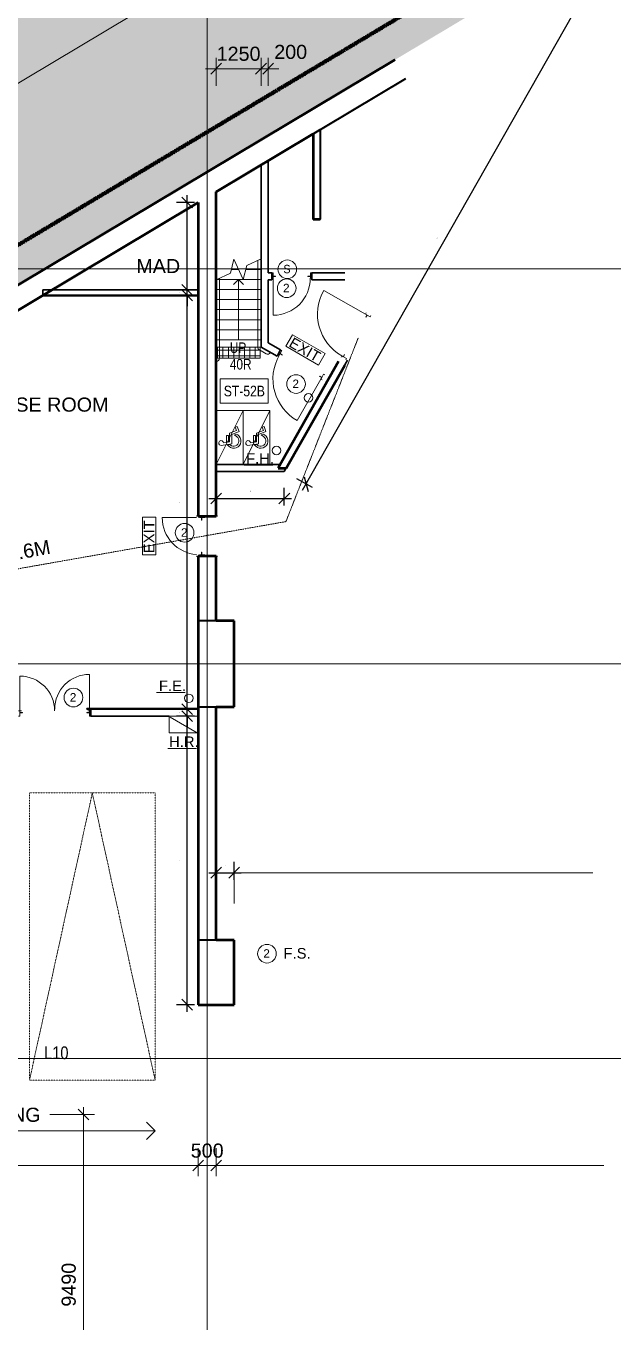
# Model space of a CAD drawing. Header units: millimetres. Extents: x -1578195 to 622687, y -255792 to 391308.
# Drawn here: x 33789 to 50149, y 325746 to 361868 of the extents above; entities that cross this region are included whole.
import ezdxf

# ---------------------------------------------------------------- set-up
doc = ezdxf.new("R2010")
doc.units = ezdxf.units.MM
for name, pattern in [('Dash2', [3, 1.5, -1.5]), ('Double dash', [24.5, 10, -3, 2, -3, 2, -4.5]), ('Double dash_2_', [42.8625, 15.875, -4.7625, 6.35, -4.7625, 6.35, -4.7625]), ('Grid Line', [21, 12, -3, 3, -3]), ('Hidden', [2.25, 1, -1.25]), ('Overhead', [1.8, 1.2, -0.6])]:
    doc.linetypes.add(name, pattern=pattern)
for name, color, linetype, lineweight in [('0-1', 7, 'Continuous', 5), ('0-3', 7, 'Double dash_2_', 50), ('A-ANNO-DIMS', 7, 'Continuous', 9), ('A-ANNO-NOTE', 7, 'Continuous', 5), ('A-ANNO-NOTE-1', 7, 'Continuous', 20), ('A-DETL', 102, 'Continuous', 5), ('A-DETL-2', 102, 'Continuous', 25), ('A-DETL-GENF', 7, 'Continuous', 5), ('A-DETL-GENF-HDLN', 7, 'Hidden', 5), ('A-DETL-HDLN-1', 7, 'Dash2', 5), ('A-DOOR', 7, 'Continuous', 5), ('A-DOOR-1', 7, 'Continuous', 9), ('A-DOOR-FRAM', 7, 'Continuous', 5), ('A-WALL-2', 7, 'Continuous', 35), ('C-PROP-LINE', 7, 'Double dash', 70), ('C-PROP-LINE-1', 7, 'Double dash_2_', 50), ('G-ANNO-TEXT', 7, 'Continuous', 5), ('I-WALL', 7, 'Continuous', 9), ('OAP280_C', 210, 'Continuous', 50), ('OAP280_W', 210, 'Continuous', 50), ('Q-SPCQ', 7, 'Continuous', 5), ('S-COLS-2', 7, 'Continuous', 35), ('S-COLS-3', 7, 'Continuous', 35), ('S-GRID-1', 7, 'Grid Line', 5), ('S-STRS', 7, 'Continuous', 5), ('S-STRS-2', 7, 'Overhead', 5), ('S-STRS-MBND', 7, 'Continuous', 5)]:
    doc.layers.add(name, color=color, linetype=linetype, lineweight=lineweight)
doc.layers.add('A-DETL-GENF-5', color=7, linetype='Continuous', lineweight=9, true_color=0x525252)
doc.styles.add('Arial Narrow', font='ARIALN.TTF', dxfattribs={"height": 353.981763})
doc.styles.add('Arial Narrow_1', font='ARIALN.TTF', dxfattribs={"height": 294.984802})
doc.styles.add('Arial_1', font='arial.ttf', dxfattribs={"height": 1.475299})
doc.styles.add('Arial_11', font='arial.ttf', dxfattribs={"width": 0.8, "height": 12.5})
doc.styles.add('Arial_2', font='arial.ttf', dxfattribs={"height": 1.967066})
doc.styles.add('Arial_5', font='arial.ttf', dxfattribs={"height": 1.081886})
doc.styles.add('Arial_6', font='arial.ttf', dxfattribs={"height": 295.05988})
doc.styles.add('Arial_7', font='arial.ttf', dxfattribs={"width": 0.9, "height": 393.413174})
doc.styles.add('Arial_8', font='arial.ttf', dxfattribs={"width": 0.8, "height": 1.967066})
doc.dimstyles.new('Diagonal_-_2_0mm_Arial', dxfattribs={"dimscale": 304.8, "dimtxt": 500, "dimasz": 0.984252, "dimexe": 0.984252, "dimexo": 0.984252, "dimgap": 0.656168, "dimtad": 1, "dimdec": 0, "dimrnd": 5, "dimzin": 0, "dimdsep": 46, "dimtxsty": 'Arial_11', "dimblk1": 'OBLIQUE', "dimblk2": 'OBLIQUE', "dimsah": 1, "dimcen": 0.09, "dimdle": 0.656168, "dimadec": 0, "dimazin": 0, "dimtfac": 1, "dimtdec": 4, "dimtix": 1, "dimtmove": 0, "dimatfit": 3, "dimfxl": 1, "dimtvp": 1, "dimtolj": 1, "dimtzin": 0, "dimarcsym": 2})

# ---------------------------------------------------------------- blocks, each defined once
blk = doc.blocks.new('Family - ___-1112717-B2_F PLAN _2 OF 2_')
at = {"layer": 'C-PROP-LINE'}
blk.add_line((56424, 190270), (27494, 172990), dxfattribs=at)
blk = doc.blocks.new('Dims-B2-FPLAN_2OF2__dwg__Oblique-5772969-B2_F PLAN _2 OF 2_')
at = {"layer": 'A-ANNO-DIMS'}
blk.add_line((-0.5, -0.5), (0.5, 0.5), dxfattribs=at)
blk = doc.blocks.new('_Oblique')
at = {"color": 0, "linetype": 'ByBlock', "lineweight": -2}
blk.add_line((-0.5, -0.5), (0.5, 0.5), dxfattribs=at)
blk = doc.blocks.new('*D376')
at = {"layer": 'A-ANNO-DIMS', "color": 0, "lineweight": -2, "transparency": 16777216}
for p, q in [((41498, 348928), (49366, 362793)), ((49441, 362521), (49006, 362767)), ((41771, 349003), (41336, 349250))]:
    blk.add_line(p, q, dxfattribs=at)
at = {"layer": 'Defpoints', "color": 0, "transparency": 16777216}
for p in [(49267, 362619), (49702, 362373), (42032, 348855)]:
    blk.add_point(p, dxfattribs=at)
at = {"layer": 'A-ANNO-DIMS', "color": 0, "lineweight": -2, "transparency": 16777216, "xscale": 299.9999999999999, "yscale": 299.9999999999999, "zscale": 299.9999999999999}
for p, rotation in [((49267, 362619), 60.42918737556057), ((41597, 349101), 240.4291873755606)]:
    blk.add_blockref('_Oblique', p, dxfattribs=dict(at, rotation=rotation))
at = {"layer": 'A-ANNO-DIMS', "color": 0, "transparency": 16777216, "insert": (45252, 355962), "char_height": 12.5, "attachment_point": 5, "rotation": 60.4292, "style": 'Arial_11'}
blk.add_mtext('\\A1;15540', dxfattribs=at)
blk = doc.blocks.new('*D377')
at = {"layer": 'A-ANNO-DIMS', "color": 0, "lineweight": -2, "transparency": 16777216}
for p, q in [((39089, 348499), (39089, 348999)), ((40988, 348499), (40988, 348999)), ((38889, 348699), (41188, 348699))]:
    blk.add_line(p, q, dxfattribs=at)
at = {"layer": 'Defpoints', "color": 0, "transparency": 16777216}
for p in [(40988, 348699), (39089, 348199), (40988, 348199)]:
    blk.add_point(p, dxfattribs=at)
at = {"layer": 'A-ANNO-DIMS', "color": 0, "lineweight": -2, "transparency": 16777216, "xscale": 299.9999999999999, "yscale": 299.9999999999999, "zscale": 299.9999999999999, "rotation": 180}
blk.add_blockref('_Oblique', (39089, 348699), dxfattribs=at)
at = {"layer": 'A-ANNO-DIMS', "color": 0, "lineweight": -2, "transparency": 16777216, "xscale": 299.9999999999999, "yscale": 299.9999999999999, "zscale": 299.9999999999999}
blk.add_blockref('_Oblique', (40988, 348699), dxfattribs=at)
at = {"layer": 'A-ANNO-DIMS', "color": 0, "transparency": 16777216, "insert": (40039, 348906), "char_height": 12.5, "attachment_point": 5, "style": 'Arial_11'}
blk.add_mtext('\\A1;1900', dxfattribs=at)
blk = doc.blocks.new('*D378')
at = {"layer": 'A-ANNO-DIMS', "color": 0, "lineweight": -2, "transparency": 16777216}
for p, q in [((38483, 356949), (37983, 356949)), ((38283, 354311), (38283, 357149)), ((38483, 354511), (37983, 354511))]:
    blk.add_line(p, q, dxfattribs=at)
at = {"layer": 'Defpoints', "color": 0, "transparency": 16777216}
for p in [(38283, 356949), (38783, 356949), (38783, 354511)]:
    blk.add_point(p, dxfattribs=at)
at = {"layer": 'A-ANNO-DIMS', "color": 0, "lineweight": -2, "transparency": 16777216, "xscale": 299.9999999999999, "yscale": 299.9999999999999, "zscale": 299.9999999999999}
for p, rotation in [((38283, 356949), 90), ((38283, 354511), 270)]:
    blk.add_blockref('_Oblique', p, dxfattribs=dict(at, rotation=rotation))
at = {"layer": 'A-ANNO-DIMS', "color": 0, "transparency": 16777216, "insert": (38077, 355730), "char_height": 12.5, "attachment_point": 5, "rotation": 90, "style": 'Arial_11'}
blk.add_mtext('\\A1;2435', dxfattribs=at)
blk = doc.blocks.new('*D379')
at = {"layer": 'A-ANNO-DIMS', "color": 0, "lineweight": -2, "transparency": 16777216}
for p, q in [((38283, 354511), (38283, 354811)), ((38483, 354511), (37983, 354511)), ((38283, 354361), (38283, 354511)), ((38483, 354361), (37983, 354361)), ((38283, 354361), (38283, 354061))]:
    blk.add_line(p, q, dxfattribs=at)
at = {"layer": 'Defpoints', "color": 0, "transparency": 16777216}
for p in [(38283, 354511), (38783, 354511), (38783, 354361)]:
    blk.add_point(p, dxfattribs=at)
at = {"layer": 'A-ANNO-DIMS', "color": 0, "lineweight": -2, "transparency": 16777216, "xscale": 299.9999999999999, "yscale": 299.9999999999999, "zscale": 299.9999999999999}
for p, rotation in [((38283, 354511), 270), ((38283, 354361), 90)]:
    blk.add_blockref('_Oblique', p, dxfattribs=dict(at, rotation=rotation))
at = {"layer": 'A-ANNO-DIMS', "color": 0, "transparency": 16777216, "insert": (38077, 354436), "char_height": 12.5, "attachment_point": 5, "rotation": 90, "style": 'Arial_11'}
blk.add_mtext('\\A1;150', dxfattribs=at)
blk = doc.blocks.new('*D380')
at = {"layer": 'A-ANNO-DIMS', "color": 0, "lineweight": -2, "transparency": 16777216}
for p, q in [((38283, 342630), (38283, 354561)), ((38483, 354361), (37983, 354361)), ((38483, 342830), (37983, 342830))]:
    blk.add_line(p, q, dxfattribs=at)
at = {"layer": 'Defpoints', "color": 0, "transparency": 16777216}
for p in [(38283, 354361), (38783, 354361), (38783, 342830)]:
    blk.add_point(p, dxfattribs=at)
at = {"layer": 'A-ANNO-DIMS', "color": 0, "lineweight": -2, "transparency": 16777216, "xscale": 299.9999999999999, "yscale": 299.9999999999999, "zscale": 299.9999999999999}
for p, rotation in [((38283, 354361), 90), ((38283, 342830), 270)]:
    blk.add_blockref('_Oblique', p, dxfattribs=dict(at, rotation=rotation))
at = {"layer": 'A-ANNO-DIMS', "color": 0, "transparency": 16777216, "insert": (38077, 348596), "char_height": 12.5, "attachment_point": 5, "rotation": 90, "style": 'Arial_11'}
blk.add_mtext('\\A1;11530', dxfattribs=at)
blk = doc.blocks.new('*D381')
at = {"layer": 'A-ANNO-DIMS', "color": 0, "lineweight": -2, "transparency": 16777216}
for p, q in [((38483, 342830), (37983, 342830)), ((38283, 342830), (38283, 343130)), ((38283, 342630), (38283, 342830)), ((38483, 342630), (37983, 342630)), ((38283, 342630), (38283, 342330))]:
    blk.add_line(p, q, dxfattribs=at)
at = {"layer": 'Defpoints', "color": 0, "transparency": 16777216}
for p in [(38283, 342830), (38783, 342830), (38783, 342630)]:
    blk.add_point(p, dxfattribs=at)
at = {"layer": 'A-ANNO-DIMS', "color": 0, "lineweight": -2, "transparency": 16777216, "xscale": 299.9999999999999, "yscale": 299.9999999999999, "zscale": 299.9999999999999}
for p, rotation in [((38283, 342830), 270), ((38283, 342630), 90)]:
    blk.add_blockref('_Oblique', p, dxfattribs=dict(at, rotation=rotation))
at = {"layer": 'A-ANNO-DIMS', "color": 0, "transparency": 16777216, "insert": (38077, 342730), "char_height": 12.5, "attachment_point": 5, "rotation": 90, "style": 'Arial_11'}
blk.add_mtext('\\A1;200', dxfattribs=at)
blk = doc.blocks.new('*D382')
at = {"layer": 'A-ANNO-DIMS', "color": 0, "lineweight": -2, "transparency": 16777216}
for p, q in [((38283, 334391), (38283, 342830)), ((38483, 342630), (37983, 342630)), ((38483, 334591), (37983, 334591))]:
    blk.add_line(p, q, dxfattribs=at)
at = {"layer": 'Defpoints', "color": 0, "transparency": 16777216}
for p in [(38283, 342630), (38783, 342630), (38783, 334591)]:
    blk.add_point(p, dxfattribs=at)
at = {"layer": 'A-ANNO-DIMS', "color": 0, "lineweight": -2, "transparency": 16777216, "xscale": 299.9999999999999, "yscale": 299.9999999999999, "zscale": 299.9999999999999}
for p, rotation in [((38283, 342630), 90), ((38283, 334591), 270)]:
    blk.add_blockref('_Oblique', p, dxfattribs=dict(at, rotation=rotation))
at = {"layer": 'A-ANNO-DIMS', "color": 0, "transparency": 16777216, "insert": (38077, 338611), "char_height": 12.5, "attachment_point": 5, "rotation": 90, "style": 'Arial_11'}
blk.add_mtext('\\A1;8040', dxfattribs=at)
blk = doc.blocks.new('*D383')
at = {"layer": 'A-ANNO-DIMS', "color": 0, "lineweight": -2, "transparency": 16777216}
for p, q in [((39089, 338070), (39089, 338570)), ((39589, 338070), (39589, 338570)), ((38889, 338270), (39789, 338270))]:
    blk.add_line(p, q, dxfattribs=at)
at = {"layer": 'Defpoints', "color": 0, "transparency": 16777216}
for p in [(39589, 338270), (39089, 337770), (39589, 337770)]:
    blk.add_point(p, dxfattribs=at)
at = {"layer": 'A-ANNO-DIMS', "color": 0, "lineweight": -2, "transparency": 16777216, "xscale": 299.9999999999999, "yscale": 299.9999999999999, "zscale": 299.9999999999999, "rotation": 180}
blk.add_blockref('_Oblique', (39089, 338270), dxfattribs=at)
at = {"layer": 'A-ANNO-DIMS', "color": 0, "lineweight": -2, "transparency": 16777216, "xscale": 299.9999999999999, "yscale": 299.9999999999999, "zscale": 299.9999999999999}
blk.add_blockref('_Oblique', (39589, 338270), dxfattribs=at)
at = {"layer": 'A-ANNO-DIMS', "color": 0, "transparency": 16777216, "insert": (39339, 338476), "char_height": 12.5, "attachment_point": 5, "style": 'Arial_11'}
blk.add_mtext('\\A1;500', dxfattribs=at)
blk = doc.blocks.new('ARC_ANN_FE_FIRE-EXTINGUISHER - 4-883778-B2_F PLAN _2 OF 2_')
at = {"layer": 'A-ANNO-NOTE'}
blk.add_circle((2.69, -0.82), 0.6, dxfattribs=at)
at = {"layer": 'A-ANNO-NOTE-1'}
blk.add_line((-1.8, 0), (2.19, 0), dxfattribs=at)
at = {"layer": 'A-ANNO-NOTE', "insert": (0.41, 1.66), "char_height": 1.475, "width": 4.5, "attachment_point": 2, "line_spacing_factor": 0.938532, "style": 'Arial_2'}
blk.add_mtext('F.E.', dxfattribs=at)
blk = doc.blocks.new('ARC_ANN_EXIT - ARC_ANN_EXIT-878429-B2_F PLAN _2 OF 2_')
at = {"layer": 'A-ANNO-NOTE'}
for p, q in [((-2.12, 0), (-2.12, 1.86)), ((-2.12, 1.86), (3.13, 1.86)), ((3.13, 1.86), (3.13, 0)), ((3.13, 0), (-2.12, 0))]:
    blk.add_line(p, q, dxfattribs=at)
at = {"layer": 'A-ANNO-NOTE', "insert": (0.41, 1.66), "char_height": 1.475, "width": 5.454, "attachment_point": 2, "line_spacing_factor": 0.938532, "style": 'Arial_2'}
blk.add_mtext('EXIT', dxfattribs=at)
blk = doc.blocks.new('ARC_ANN_HR_HOSE-REEL - ARC_ANN_HR_HOSE-REEL-881492-B2_F PLAN _2 OF 2_')
at = {"layer": 'A-ANNO-NOTE-1'}
blk.add_line((-1.8, 0), (2.19, 0), dxfattribs=at)
at = {"layer": 'A-ANNO-NOTE', "insert": (0.41, 1.66), "char_height": 1.475, "width": 4.896, "attachment_point": 2, "line_spacing_factor": 0.938532, "style": 'Arial_2'}
blk.add_mtext('H.R.', dxfattribs=at)
blk = doc.blocks.new('ARC_ANN_FIRE-RATING_two_ - none-909955-B2_F PLAN _2 OF 2_')
at = {"layer": 'A-ANNO-NOTE'}
blk.add_circle((0, 0), 1.3, dxfattribs=at)
at = {"layer": 'A-ANNO-NOTE', "insert": (-0.05, 0.62), "char_height": 1.18, "width": 1.0944, "attachment_point": 2, "line_spacing_factor": 0.938532, "style": 'Arial_6'}
blk.add_mtext('2', dxfattribs=at)
blk = doc.blocks.new('ARC_ANN_FIRE-RATING_two_ - bottom right-911402-B2_F PLAN _2 OF 2_')
at = {"layer": 'A-ANNO-NOTE'}
for centre, radius in [((0, 0), 1.3), ((1.72, -1.92), 0.6)]:
    blk.add_circle(centre, radius, dxfattribs=at)
at = {"layer": 'A-ANNO-NOTE', "insert": (-0.05, 0.62), "char_height": 1.18, "width": 1.0944, "attachment_point": 2, "line_spacing_factor": 0.938532, "style": 'Arial_6'}
blk.add_mtext('2', dxfattribs=at)
blk = doc.blocks.new('ARC_ANN_FIRE SHUTTER - 1-5166234-B2_F PLAN _2 OF 2_')
at = {"layer": 'A-ANNO-NOTE', "insert": (0.41, 1.66), "char_height": 1.475, "width": 4.5, "attachment_point": 2, "line_spacing_factor": 0.938532, "style": 'Arial_2'}
blk.add_mtext('F.S.', dxfattribs=at)
blk = doc.blocks.new('Family - ___-3197506-B2_F PLAN _2 OF 2_')
at = {"layer": 'C-PROP-LINE-1'}
blk.add_line((56581, 190357), (-244, 156403), dxfattribs=at)
blk = doc.blocks.new('ARC_DOOR_M41_SINGLE_METAL_WITH_VP - 1200x2100mm-35065409-B2_F PLAN _2 OF 2_')
at = {"layer": 'A-DOOR-1'}
for p, q in [((-670, 52), (-707, 52)), ((-670, 5), (-670, 52)), ((-600, 5), (-670, 5)), ((-600, -2), (-600, 5)), ((670, 5), (600, 5)), ((600, 5), (600, -2)), ((707, 52), (670, 52)), ((670, 52), (670, 5)), ((-707, -100), (-670, -100)), ((-670, -100), (-670, -2)), ((-670, -2), (-600, -2)), ((600, -2), (670, -2)), ((670, -2), (670, -100)), ((670, -100), (707, -100))]:
    blk.add_line(p, q, dxfattribs=at)
at = {"layer": 'A-DOOR-FRAM'}
blk.add_line((667, 52), (667, 1386), dxfattribs=at)
blk.add_arc((667, 52), 1334, 90, 180, dxfattribs=at)
blk = doc.blocks.new('ARC_DOOR_M41_SINGLE_METAL_WITH_VP - 1200x2100mm-37188014-B2_F PLAN _2 OF 2_')
at = {"layer": 'A-DOOR-1'}
for p, q in [((-707, 100), (-670, 100)), ((-670, 100), (-670, 2)), ((-670, 2), (-600, 2)), ((-600, 2), (-600, -5)), ((600, 2), (670, 2)), ((600, -5), (600, 2)), ((670, 100), (707, 100)), ((670, 2), (670, 100)), ((-670, -52), (-707, -52)), ((-670, -5), (-670, -52)), ((-600, -5), (-670, -5)), ((670, -5), (600, -5)), ((670, -52), (670, -5)), ((707, -52), (670, -52))]:
    blk.add_line(p, q, dxfattribs=at)
at = {"layer": 'A-DOOR-FRAM'}
blk.add_line((667, -52), (667, -1386), dxfattribs=at)
blk.add_arc((667, -52), 1334, 180, 270, dxfattribs=at)
blk = doc.blocks.new('ARC_DOOR_M41_SINGLE_METAL_WITH_VP - 900x2100mm-37191662-B2_F PLAN _2 OF 2_')
at = {"layer": 'A-DOOR-1'}
for p, q in [((-520, 52), (-557, 52)), ((-520, 5), (-520, 52)), ((-450, 5), (-520, 5)), ((-450, -2), (-450, 5)), ((520, 5), (450, 5)), ((450, 5), (450, -2)), ((557, 52), (520, 52)), ((520, 52), (520, 5)), ((-557, -100), (-520, -100)), ((-520, -100), (-520, -2)), ((-520, -2), (-450, -2)), ((450, -2), (520, -2)), ((520, -2), (520, -100)), ((520, -100), (557, -100))]:
    blk.add_line(p, q, dxfattribs=at)
at = {"layer": 'A-DOOR-FRAM'}
blk.add_line((517, 52), (517, 1086), dxfattribs=at)
blk.add_arc((517, 52), 1034, 90, 180, dxfattribs=at)
blk = doc.blocks.new('ARC_DOOR_M50_DOUBLE_METAL - 1800x2100mm-37188828-B2_F PLAN _2 OF 2_')
at = {"layer": 'A-DOOR'}
for p, q in [((-967, -52), (-923, -52)), ((-967, -52), (-967, -1065.5)), ((967, -52), (923, -52)), ((967, -52), (967, -1017.5))]:
    blk.add_line(p, q, dxfattribs=at)
for centre, start, end in [((-967, -100), 270, 0), ((967, -52), 180, 270)]:
    blk.add_arc(centre, 965.5, start, end, dxfattribs=at)
at = {"layer": 'A-DOOR-FRAM'}
for p, q in [((-1007, 100), (-970, 100)), ((-970, 100), (-970, 2)), ((-970, 2), (-900, 2)), ((-900, 2), (-900, -5)), ((900, 2), (970, 2)), ((900, -5), (900, 2)), ((970, 100), (1007, 100)), ((970, 2), (970, 100)), ((-970, -52), (-1007, -52)), ((-970, -5), (-970, -52)), ((-900, -5), (-970, -5)), ((970, -5), (900, -5)), ((970, -52), (970, -5)), ((1007, -52), (970, -52))]:
    blk.add_line(p, q, dxfattribs=at)
blk = doc.blocks.new('ARC_SYMB_REFUSE - ARC_SYMB_REFUSE B-25762391-B2_F PLAN _2 OF 2_')
at = {"layer": 'A-DETL-GENF'}
for p, q in [((-750, 750), (750, 0)), ((750, 750), (750, 0)), ((-245, 395), (-210, 433)), ((-203, 654), (-219, 613)), ((-219, 613), (-173, 317)), ((-210, 433), (-198, 365)), ((-198, 365), (-204, 359)), ((-176, 673), (-203, 654)), ((-137, 676), (-176, 673)), ((-150, 544), (-120, 553)), ((-137, 461), (-150, 544)), ((-102, 653), (-137, 676)), ((60, 461), (-137, 461)), ((-128, 404), (60, 404)), ((-123, 374), (-128, 404)), ((119, 374), (-123, 374)), ((-120, 553), (-93, 581)), ((-86, 615), (-102, 653)), ((-93, 581), (-86, 615)), ((60, 404), (60, 461)), ((196, 185), (119, 374)), ((-173, 317), (82, 317)), ((28, 179), (71, 243)), ((71, 243), (95, 182)), ((95, 182), (73, 149)), ((82, 317), (164, 113)), ((164, 113), (309, 162)), ((291, 219), (196, 185)), ((309, 162), (291, 219)), ((-750, 0), (750, -750)), ((-750, 0), (750, 0)), ((750, 0), (-750, 0)), ((-245, -355), (-210, -317)), ((-203, -96), (-219, -137)), ((-219, -137), (-173, -433)), ((-210, -317), (-198, -385)), ((-176, -77), (-203, -96)), ((-137, -74), (-176, -77)), ((-150, -206), (-120, -197)), ((-137, -289), (-150, -206)), ((-102, -97), (-137, -74)), ((60, -289), (-137, -289)), ((-128, -346), (60, -346)), ((-123, -376), (-128, -346)), ((-120, -197), (-93, -169)), ((-86, -135), (-102, -97)), ((-93, -169), (-86, -135)), ((60, -346), (60, -289)), ((750, 0), (750, -750)), ((-198, -385), (-204, -391)), ((-173, -433), (82, -433)), ((119, -376), (-123, -376)), ((28, -571), (71, -507)), ((71, -507), (95, -568)), ((95, -568), (73, -601)), ((82, -433), (164, -637)), ((196, -565), (119, -376)), ((164, -637), (309, -588)), ((291, -531), (196, -565)), ((309, -588), (291, -531)), ((750, -750), (-750, -750))]:
    blk.add_line(p, q, dxfattribs=at)
for centre, radius in [((-95, 260), 202), ((-95, 260), 147), ((-95, -490), 202), ((-95, -490), 147)]:
    blk.add_arc(centre, radius, 137.8468, 326.5012, dxfattribs=at)
blk = doc.blocks.new('ARC_LOADING TRUCK - Small 7m-25789874-B2_F PLAN _2 OF 2_')
at = {"layer": 'A-DETL-GENF-HDLN'}
for p, q in [((-8000, 1750), (0, 0)), ((-8000, 1750), (0, 1750)), ((-8000, -1750), (-8000, 1750)), ((0, -1750), (0, 1750)), ((0, 0), (-8000, -1750)), ((0, -1750), (-8000, -1750))]:
    blk.add_line(p, q, dxfattribs=at)
blk = doc.blocks.new('ARC_TFP_FS_HR_DISPLAY - ARC_TFP_FS_HR_750x400-36876933-B2_F PLAN _2 OF 2_')
at = {"layer": 'Q-SPCQ'}
for p, q in [((405, 460), (-405, 460)), ((-405, 460), (-405, 0)), ((-375, 460), (375, 30)), ((405, 0), (405, 460)), ((-405, 0), (405, 0))]:
    blk.add_line(p, q, dxfattribs=at)
blk = doc.blocks.new('ARC_DOOR_M40_SINGLE_METAL - 900x2100mm-38115050-B2_F PLAN _2 OF 2_')
at = {"layer": 'A-DOOR'}
blk.add_line((517, 38), (517, 994), dxfattribs=at)
at = {"layer": 'A-DOOR-FRAM'}
blk.add_arc((517, -40), 1034, 90, 175.6323, dxfattribs=at)
blk = doc.blocks.new('Family - ___-2785461-B2_F PLAN _2 OF 2_')
at = {"layer": 'C-PROP-LINE'}
blk.add_line((56581, 190357), (-244, 156403), dxfattribs=at)
blk = doc.blocks.new('Family - ___-36030423-B2_F PLAN _2 OF 2_')
at = {"layer": 'C-PROP-LINE'}
blk.add_line((56581, 190357), (-244, 156403), dxfattribs=at)
blk = doc.blocks.new('ARC_ANN_SMOKE SEAL_HOLD OPEN DOOR_ - none-5827350-B2_F PLAN _1 OF 2_')
at = {"layer": 'A-ANNO-NOTE'}
blk.add_circle((0, 0), 1.3, dxfattribs=at)
at = {"layer": 'A-ANNO-NOTE', "insert": (-0.05, 0.62), "char_height": 1.18, "width": 1.3104, "attachment_point": 2, "line_spacing_factor": 0.938532, "style": 'Arial_7'}
blk.add_mtext('S', dxfattribs=at)
blk = doc.blocks.new('ARC_ANN_FE_FIRE HYDRANT - 2-5415363-B2_F PLAN _2 OF 2_')
at = {"layer": 'A-ANNO-NOTE'}
blk.add_circle((2.69, 2.04), 0.6, dxfattribs=at)
at = {"layer": 'A-ANNO-NOTE-1'}
blk.add_line((-1.8, 0), (2.19, 0), dxfattribs=at)
at = {"layer": 'A-ANNO-NOTE', "insert": (0.41, 1.66), "char_height": 1.475, "width": 4.626, "attachment_point": 2, "line_spacing_factor": 0.938532, "style": 'Arial_2'}
blk.add_mtext('F.H.', dxfattribs=at)

msp = doc.modelspace()

# ---------------------------------------------------------------- hatches: boundary and pattern name
at = {"layer": 'A-DETL-GENF'}
h = msp.add_hatch(dxfattribs=at)
h.set_pattern_fill('FP_4', color=256, style=0, pattern_type=2)
h.set_pattern_definition([(270, (-79820.67, 374427.34), (150, 9e-15), []), (0, (-79820.67, 374427.34), (0, 150), [])])
h.paths.add_polyline_path([(39111.5, 352612.6), (40311.5, 352612.6), (40311.5, 352912.6), (39111.5, 352912.6)], flags=0)
at = {"layer": 'A-DETL-GENF-5'}
h = msp.add_hatch(dxfattribs=at)
h.set_pattern_fill('FP_5', color=256, style=0, pattern_type=2)
h.set_pattern_definition([(45, (2488, 180635.3), (1e-13, 1796.051), [1270, -1270]), (45, (2151.3, 180972.1), (1e-13, 1796.051), [1270, -1270]), (45, (1814.5, 181308.8), (1e-13, 1796.051), [1270, -1270]), (135, (1814.5, 181533.4), (-1796.051, 1e-13), [1270, -1270]), (135, (2151.3, 181870.1), (-1796.051, 1e-13), [1270, -1270]), (135, (2488, 182206.9), (-1796.051, 1e-13), [1270, -1270])])
h.paths.add_polyline_path([(12088.4, 309667.8), (12089.3, 341813.5), (81131.6, 383066.1), (126075.7, 383065.9), (126074.2, 320325), (118039, 309667.8), (119138.1, 309667.8), (125707.5, 318385.7), (126843.1, 318385.7), (126950.4, 331792.2), (126957, 385318.8), (-2190.2, 385318.8), (-2179.1, 342050), (830.3, 341466.5), (5903.6, 344497.9), (8068.2, 340875.3), (2994.9, 337843.9), (833.9, 341460.5), (-2179.8, 342038.9), (-2190.2, 309667.8), (10173, 309667.8)])

# ---------------------------------------------------------------- linework, layer by layer
at = {"layer": 'A-ANNO-DIMS'}
for p, q in [((9440.8, 345856), (78824.1, 387314.4)), ((39089.3, 360195.8), (39089.3, 360976.8)), ((40539.3, 360195.8), (40539.3, 360976.8)), ((39589.2, 337415.1), (39589.2, 338570)), ((39389.2, 338270), (49589.2, 338270)), ((35396.5, 321841.3), (35396.5, 331730.5)), ((34455.2, 331530.5), (35696.5, 331530.5)), ((12489.2, 330108.9), (49889.2, 330108.9))]:
    msp.add_line(p, q, dxfattribs=at)
at = {"layer": 'A-ANNO-DIMS', "flags": 128}
for points in [[(40339.3, 360195.8), (40339.3, 360976.8)], [(38789.3, 360676.8), (40839.3, 360676.8)], [(38589.2, 329808.9), (38589.2, 330589.8)], [(39089.2, 329808.9), (39089.2, 330589.8)]]:
    msp.add_lwpolyline(points, dxfattribs=at)
at = {"layer": 'A-DETL'}
for p, q in [((40248.4, 355318.7), (40248.4, 352918.7)), ((39178.4, 354842.6), (39178.4, 352607)), ((39714.3, 354801.3), (39572.9, 354659.9)), ((39714.3, 353121.3), (39714.3, 354801.3)), ((39714.3, 354801.3), (39855.7, 354659.9)), ((40311.5, 352912.6), (39111.5, 352912.6)), ((39111.5, 352912.6), (39111.5, 352612.6)), ((39111.5, 352612.6), (40311.5, 352612.6)), ((40294, 352840.4), (40485.2, 352732)), ((40311.5, 352612.6), (40311.5, 352912.6)), ((38622.3, 348168.3), (38622.3, 348205.3)), ((38682.3, 348168.3), (38622.3, 348168.3)), ((38682.3, 348098.3), (38682.3, 348168.3)), ((38689.3, 348098.3), (38682.3, 348098.3)), ((38774.3, 348168.3), (38689.3, 348168.3)), ((38689.3, 348168.3), (38689.3, 348098.3)), ((38774.3, 348205.3), (38774.3, 348168.3)), ((38682.3, 347128.3), (38682.3, 347198.3)), ((38682.3, 347198.3), (38689.3, 347198.3)), ((38689.3, 347198.3), (38689.3, 347128.3)), ((38622.3, 347091.3), (38622.3, 347128.3)), ((38622.3, 347128.3), (38682.3, 347128.3)), ((38689.3, 347128.3), (38774.3, 347128.3)), ((38774.3, 347128.3), (38774.3, 347091.3)), ((37389.2, 331075.2), (37148.8, 331315.6)), ((23989.2, 331075.2), (37389.2, 331075.2)), ((37389.2, 331075.2), (37148.8, 330834.8))]:
    msp.add_line(p, q, dxfattribs=at)
for centre, radius, start, end in [((40338.4, 352918.7), 90, 180, 240.42949), ((39093.4, 352607), 85, 270, 0), ((40524.6, 352801.6), 80, 240.42949, 328)]:
    msp.add_arc(centre, radius, start, end, dxfattribs=at)
at = {"layer": 'A-DETL-2'}
for p, q in [((38622.3, 348205.3), (38543.9, 348205.3)), ((39130.7, 348205.3), (38774.3, 348205.3)), ((38543.9, 347091.3), (38622.3, 347091.3)), ((38774.3, 347091.3), (39130.7, 347091.3))]:
    msp.add_line(p, q, dxfattribs=at)
at = {"layer": 'A-DETL-HDLN-1'}
for p, q in [((41033.8, 348054.8), (43050.6, 353179.6)), ((17989.3, 343991.4), (41033.8, 348054.8))]:
    msp.add_line(p, q, dxfattribs=at)
at = {"layer": 'A-WALL-2'}
for p, q in [((44069.5, 360922.1), (12089.3, 341813.5)), ((39089.3, 357247.4), (44377.3, 360407.1)), ((12689.3, 341473), (38589.3, 356948.7)), ((38589.3, 356948.7), (38589.3, 348205.3)), ((39089.3, 348205.3), (39089.3, 357247.4)), ((38589.3, 347091.3), (38589.3, 345291.3)), ((39089.3, 345291.3), (39089.3, 347091.3)), ((38589.3, 342891.3), (38589.3, 342630.4)), ((39089.2, 336391.3), (39089.3, 342891.3)), ((38589.3, 342170.4), (38589.2, 336391.3))]:
    msp.add_line(p, q, dxfattribs=at)
msp.add_lwpolyline([(41789.5, 358860.8), (41989.5, 358980.4), (41989.5, 356481.5), (41789.5, 356481.5)], close=True, dxfattribs=at)
at = {"layer": 'G-ANNO-TEXT', "flags": 128}
msp.add_lwpolyline([(39202.7, 352035.8), (40538.8, 352035.8), (40538.8, 351354.8), (39202.7, 351354.8)], close=True, dxfattribs=at)
at = {"layer": 'I-WALL', "lineweight": 30}
for p, q in [((40339.4, 357994.3), (40339.3, 355372.7)), ((40539.4, 358113.8), (40339.4, 357994.3)), ((40539.3, 354991.3), (40539.4, 358113.8)), ((40339.3, 355361.3), (40339.3, 352918.5)), ((40639.3, 354991.3), (40539.3, 354991.3)), ((40539.3, 354791.3), (40639.3, 354791.3)), ((40539.3, 353035), (40539.3, 354791.3)), ((40639.3, 354791.3), (40639.3, 354991.3)), ((42674.2, 354991.3), (41753.3, 354991.3)), ((41753.3, 354991.3), (41753.3, 354791.3)), ((41753.3, 354791.3), (42674.2, 354791.3)), ((38589.3, 354511.3), (34259.2, 354511.3)), ((34259.2, 354511.3), (34259.2, 354361.3)), ((38589.3, 354361.3), (38589.3, 354511.3)), ((34259.2, 354361.3), (18004.3, 344648.8)), ((18004.3, 344631.4), (34263.3, 354346.3)), ((34259.2, 354361.3), (38589.3, 354361.3)), ((34263.3, 354346.3), (38574.3, 354346.3)), ((40339.3, 352918.5), (40787.5, 352664.2)), ((40886.2, 352838.2), (40539.3, 353035)), ((40787.5, 352664.2), (40886.2, 352838.2)), ((40987.9, 349446.9), (42750, 352552.5)), ((42146.1, 351893.4), (40871.5, 349646.9)), ((40871.5, 349646.9), (39089.3, 349646.9)), ((39089.3, 349646.9), (39089.3, 349446.9)), ((39089.3, 349446.9), (40987.9, 349446.9)), ((38574.3, 342845.4), (35489.3, 342845.4)), ((35489.3, 342845.4), (35489.3, 342830.4)), ((35489.3, 342830.4), (38589.3, 342830.4)), ((35596.3, 342830.4), (35596.3, 342630.4)), ((38589.3, 342630.4), (38589.3, 342830.4)), ((35596.3, 342630.4), (37779.3, 342630.4))]:
    msp.add_line(p, q, dxfattribs=at)
at = {"layer": 'OAP280_C'}
for p, q in [((38589.3, 345291.2), (38589.3, 342891.2)), ((39589.3, 345291.2), (39089.3, 345291.2)), ((39589.3, 342891.2), (39589.3, 345291.2)), ((39089.3, 342891.2), (39589.3, 342891.2)), ((38589.3, 336391.2), (38589.3, 334591.2)), ((39589.3, 336391.2), (39089.3, 336391.2)), ((39589.3, 334591.2), (39589.3, 336391.2)), ((38589.3, 334591.2), (39589.3, 334591.2))]:
    msp.add_line(p, q, dxfattribs=at)
at = {"layer": 'OAP280_W'}
for p, q in [((44069.5, 360922.1), (12089.3, 341813.3)), ((39089.3, 357247.4), (41789.3, 358860.7)), ((41789.3, 358860.7), (41789.3, 356481.2)), ((12689.3, 341472.8), (38589.3, 356948.6)), ((38589.3, 356948.6), (38589.3, 348206.2)), ((39089.3, 348206.2), (39089.3, 357247.4)), ((41789.3, 356481.2), (41989.3, 356481.2)), ((42499.5, 352516.2), (40814.3, 349546.2)), ((41044.3, 349546.2), (42673.4, 352417.5)), ((40814.3, 349546.2), (41044.3, 349546.2)), ((38589.3, 348206.2), (39089.3, 348206.2)), ((38589.3, 347091.2), (38589.3, 345291.2)), ((39089.3, 347091.2), (38589.3, 347091.2)), ((39089.3, 345291.2), (39089.3, 347091.2)), ((38589.3, 342891.2), (38589.3, 336391.2)), ((39089.3, 336391.2), (39089.3, 342891.2))]:
    msp.add_line(p, q, dxfattribs=at)
at = {"layer": 'S-COLS-2'}
for p, q in [((38589.3, 345291.3), (38589.3, 342891.3)), ((39589.3, 345291.3), (39089.3, 345291.3)), ((39589.3, 342891.3), (39589.3, 345291.3)), ((39089.3, 342891.3), (39589.3, 342891.3)), ((38589.2, 336391.3), (38589.2, 334591.3)), ((39589.2, 336391.3), (39089.2, 336391.3)), ((39589.2, 334591.3), (39589.2, 336391.3)), ((38589.2, 334591.3), (39589.2, 334591.3))]:
    msp.add_line(p, q, dxfattribs=at)
at = {"layer": 'S-COLS-3'}
for p, q in [((39089.3, 345291.3), (38589.3, 345291.3)), ((38589.3, 342891.3), (39089.3, 342891.3)), ((39089.2, 336391.3), (38589.2, 336391.3))]:
    msp.add_line(p, q, dxfattribs=at)
at = {"layer": 'S-GRID-1'}
for p, q in [((38842.3, 391307.9), (38842, 320753)), ((-8020.1, 355099.9), (130665.5, 355099.1)), ((-8020.1, 344091.6), (130665.5, 344090.8)), ((-8020.1, 333091.6), (130665.4, 333090.8))]:
    msp.add_line(p, q, dxfattribs=at)
at = {"layer": 'S-STRS'}
for p, q in [((39581.5, 355361.3), (39583.8, 355361.3)), ((40314.8, 355361.3), (40339.3, 355361.3)), ((40339.3, 355361.3), (40339.3, 355372.7)), ((39113.9, 354801.3), (39844.9, 354801.3)), ((39513.4, 355081.3), (39714.3, 355081.3)), ((39847.2, 354801.3), (40339.3, 354801.3)), ((39915.2, 355081.3), (40339.3, 355081.3)), ((39089.3, 354521.3), (40339.3, 354521.3)), ((39089.3, 354241.3), (40339.3, 354241.3)), ((39089.3, 353961.3), (40339.3, 353961.3)), ((39089.3, 353681.3), (40339.3, 353681.3)), ((39089.3, 353401.3), (40339.3, 353401.3)), ((39089.3, 353121.3), (40339.3, 353121.3))]:
    msp.add_line(p, q, dxfattribs=at)
at = {"layer": 'S-STRS-2'}
for p, q in [((39581.5, 355361.3), (39583.8, 355361.3)), ((40314.8, 355361.3), (40339.3, 355361.3)), ((39113.9, 354801.3), (39844.9, 354801.3)), ((39513.4, 355081.3), (39714.3, 355081.3)), ((39847.2, 354801.3), (40339.3, 354801.3)), ((39915.2, 355081.3), (40339.3, 355081.3)), ((39089.3, 354521.3), (40339.3, 354521.3)), ((39089.3, 354241.3), (40339.3, 354241.3)), ((39089.3, 353961.3), (40339.3, 353961.3)), ((39089.3, 353681.3), (40339.3, 353681.3)), ((39089.3, 353401.3), (40339.3, 353401.3)), ((39089.3, 353121.3), (40339.3, 353121.3))]:
    msp.add_line(p, q, dxfattribs=at)
at = {"layer": 'S-STRS-MBND'}
for p, q in [((39582.3, 355364.5), (39487.8, 354975.6)), ((39846.4, 354798.1), (39582.3, 355364.5)), ((39940.9, 355187), (39846.4, 354798.1)), ((40339.3, 355372.7), (39940.9, 355187)), ((39487.8, 354975.6), (39089.3, 354789.9))]:
    msp.add_line(p, q, dxfattribs=at)

# ---------------------------------------------------------------- block references
at = {"xscale": 300, "yscale": 300, "zscale": 300}
for p in [(39089.3, 360676.8), (40339.3, 360676.8), (38589.2, 330108.9)]:
    msp.add_blockref('Dims-B2-FPLAN_2OF2__dwg__Oblique-5772969-B2_F PLAN _2 OF 2_', p, dxfattribs=at)
for p, rotation in [((40339.3, 360676.8), 180), ((40539.3, 360676.8), 180), ((39589.2, 338270), 180), ((35396.5, 331530.5), 90), ((39089.2, 330108.9), 180)]:
    msp.add_blockref('Dims-B2-FPLAN_2OF2__dwg__Oblique-5772969-B2_F PLAN _2 OF 2_', p, dxfattribs=dict(at, rotation=rotation))
at = {"layer": '0-1'}
for name, p, rotation in [('Family - ___-2785461-B2_F PLAN _2 OF 2_', (2488, 180635.3), 359.9997000009001), ('Family - ___-36030423-B2_F PLAN _2 OF 2_', (2488, 180635.3), 359.9997000009001), ('ARC_DOOR_M41_SINGLE_METAL_WITH_VP - 900x2100mm-37191662-B2_F PLAN _2 OF 2_', (41196.3, 354891.3), 179.9997000009), ('ARC_DOOR_M41_SINGLE_METAL_WITH_VP - 1200x2100mm-35065409-B2_F PLAN _2 OF 2_', (42963.7, 353228.9), 60.4291873759191), ('ARC_DOOR_M41_SINGLE_METAL_WITH_VP - 1200x2100mm-37188014-B2_F PLAN _2 OF 2_', (41451.8, 352402.3), 330.4291873759197), ('ARC_SYMB_REFUSE - ARC_SYMB_REFUSE B-25762391-B2_F PLAN _2 OF 2_', (39839.3, 350396.9), 89.99969999999992), ('ARC_DOOR_M40_SINGLE_METAL - 900x2100mm-38115050-B2_F PLAN _2 OF 2_', (38581.8, 347648.3), 89.99969999999985), ('ARC_DOOR_M50_DOUBLE_METAL - 1800x2100mm-37188828-B2_F PLAN _2 OF 2_', (34589.3, 342730.4), 179.9997000009), ('ARC_TFP_FS_HR_DISPLAY - ARC_TFP_FS_HR_750x400-36876933-B2_F PLAN _2 OF 2_', (38184.3, 342630.4), 179.9997000009), ('ARC_LOADING TRUCK - Small 7m-25789874-B2_F PLAN _2 OF 2_', (35639.3, 340491.3), 89.99970000000017)]:
    msp.add_blockref(name, p, dxfattribs=dict(at, rotation=rotation))
at = {"layer": '0-3', "rotation": 359.9997000009001}
msp.add_blockref('Family - ___-3197506-B2_F PLAN _2 OF 2_', (2488, 180635.3), dxfattribs=at)
at = {"layer": 'A-ANNO-NOTE', "xscale": 200, "yscale": 200, "zscale": 200}
for name, p in [('ARC_ANN_SMOKE SEAL_HOLD OPEN DOOR_ - none-5827350-B2_F PLAN _1 OF 2_', (41072.7, 355085.6)), ('ARC_ANN_FIRE-RATING_two_ - none-909955-B2_F PLAN _2 OF 2_', (41054.9, 354557.1)), ('ARC_ANN_FIRE-RATING_two_ - bottom right-911402-B2_F PLAN _2 OF 2_', (41315.4, 351888.1)), ('ARC_ANN_FE_FIRE HYDRANT - 2-5415363-B2_F PLAN _2 OF 2_', (40230.8, 349627.9)), ('ARC_ANN_FIRE-RATING_two_ - none-909955-B2_F PLAN _2 OF 2_', (38210.6, 347743.7)), ('ARC_ANN_FE_FIRE-EXTINGUISHER - 4-883778-B2_F PLAN _2 OF 2_', (37790.3, 343293.1)), ('ARC_ANN_FIRE-RATING_two_ - none-909955-B2_F PLAN _2 OF 2_', (35112.6, 343150.8)), ('ARC_ANN_HR_HOSE-REEL - ARC_ANN_HR_HOSE-REEL-881492-B2_F PLAN _2 OF 2_', (38107.5, 341734.3)), ('ARC_ANN_FIRE-RATING_two_ - none-909955-B2_F PLAN _2 OF 2_', (40505.4, 336012.5)), ('ARC_ANN_FIRE SHUTTER - 1-5166234-B2_F PLAN _2 OF 2_', (41262.8, 335839))]:
    msp.add_blockref(name, p, dxfattribs=at)
for p, rotation in [((41398.3, 352729.1), 329.9999999999981), ((37405, 347550.4), 89.99999999999984)]:
    msp.add_blockref('ARC_ANN_EXIT - ARC_ANN_EXIT-878429-B2_F PLAN _2 OF 2_', p, dxfattribs=dict(at, rotation=rotation))
at = {"layer": 'C-PROP-LINE'}
msp.add_blockref('Family - ___-1112717-B2_F PLAN _2 OF 2_', (2488, 180635.3), dxfattribs=at)

# ---------------------------------------------------------------- texts
at = {"layer": 'A-ANNO-DIMS', "char_height": 393.41, "attachment_point": 2, "line_spacing_factor": 0.938532, "style": 'Arial_1'}
for s, insert, width in [('1250', (39714.3, 361289.5), 1459.2), ('200', (41166, 361341), 1094.4), ('500', (38839.2, 330721.6), 1094.4)]:
    msp.add_mtext(s, dxfattribs=dict(at, insert=insert, width=width))
at = {"layer": 'A-ANNO-DIMS', "insert": (34783.7, 326785.9), "char_height": 393.41, "width": 1459.2, "attachment_point": 2, "rotation": 90, "line_spacing_factor": 0.938532, "style": 'Arial_1'}
msp.add_mtext('9490', dxfattribs=at)
at = {"layer": 'G-ANNO-TEXT', "attachment_point": 1}
for s, insert, char_height, width, line_spacing_factor, style in [('MAD', (36865.3, 355373.4), 393.41, 1296, 0.938532, 'Arial_5'), ('UP\\P40R', (39470.9, 353048.2), 295.06, 712.8, 0.938532, 'Arial_8'), ('ST-52B', (39302.7, 351840.3), 294.98, 1368, 0.968573, 'Arial Narrow_1'), ('REFUSE ROOM', (31998.5, 351511.7), 393.413, 4348.8, 0.938532, 'Arial_5'), ('L10', (34297.9, 333428.1), 353.98, 803.488, 0.968573, 'Arial Narrow'), ('NON-ART LOADING', (29068.7, 331719.7), 393.413, 5457.6, 0.938532, 'Arial_5')]:
    msp.add_mtext(s, dxfattribs=dict(at, insert=insert, char_height=char_height, width=width, line_spacing_factor=line_spacing_factor, style=style))
at = {"layer": 'G-ANNO-TEXT', "insert": (31588.7, 347020.8), "char_height": 393.41, "width": 3072, "attachment_point": 1, "rotation": 10.59859, "line_spacing_factor": 0.938532, "style": 'Arial_5'}
msp.add_mtext('T.D.=28.6M', dxfattribs=at)

# ---------------------------------------------------------------- dimensions: what is measured, and where the dimension line sits
at = {"layer": 'A-ANNO-DIMS'}
for base, p1, p2, angle, picture, middle in [((49266.9, 362619.4), (42031.6, 348854.7), (49701.8, 362372.7), 60.42919, '*D376', (45252.3, 355962.3)), ((38283.1, 356948.6), (38783.1, 354511.3), (38783.1, 356948.6), 90, '*D378', (38076.7, 355730)), ((38283.1, 354511.3), (38783.1, 354361.3), (38783.1, 354511.3), 90, '*D379', (38076.7, 354436.3)), ((38283.1, 354361.3), (38783, 342830.4), (38783.1, 354361.3), 90, '*D380', (38076.7, 348595.9)), ((38283, 342830.4), (38783, 342630.4), (38783, 342830.4), 90, '*D381', (38076.6, 342730.4)), ((38283, 342630.4), (38782.9, 334591.3), (38783, 342630.4), 90, '*D382', (38076.6, 338610.9))]:
    dim = msp.add_linear_dim(base=base, p1=p1, p2=p2, angle=angle, dimstyle='Diagonal_-_2_0mm_Arial', override={"dimpost": '<>', "dimtmove": 1, "dimarcsym": 2}, dxfattribs=at)
    dim.commit()
    dim.dimension.update_dxf_attribs({"geometry": picture, "text_midpoint": middle})
for base, p1, p2, picture, middle in [((40987.9, 348699.4), (39089.3, 348199.4), (40987.9, 348199.4), '*D377', (40038.6, 348905.7)), ((39589.2, 338270), (39089.3, 337770), (39589.2, 337770), '*D383', (39339.3, 338476.4))]:
    dim = msp.add_linear_dim(base=base, p1=p1, p2=p2, dimstyle='Diagonal_-_2_0mm_Arial', override={"dimpost": '<>', "dimtmove": 1, "dimarcsym": 2}, dxfattribs=at)
    dim.commit()
    dim.dimension.update_dxf_attribs({"geometry": picture, "text_midpoint": middle})

doc.saveas('drawing.dxf')
